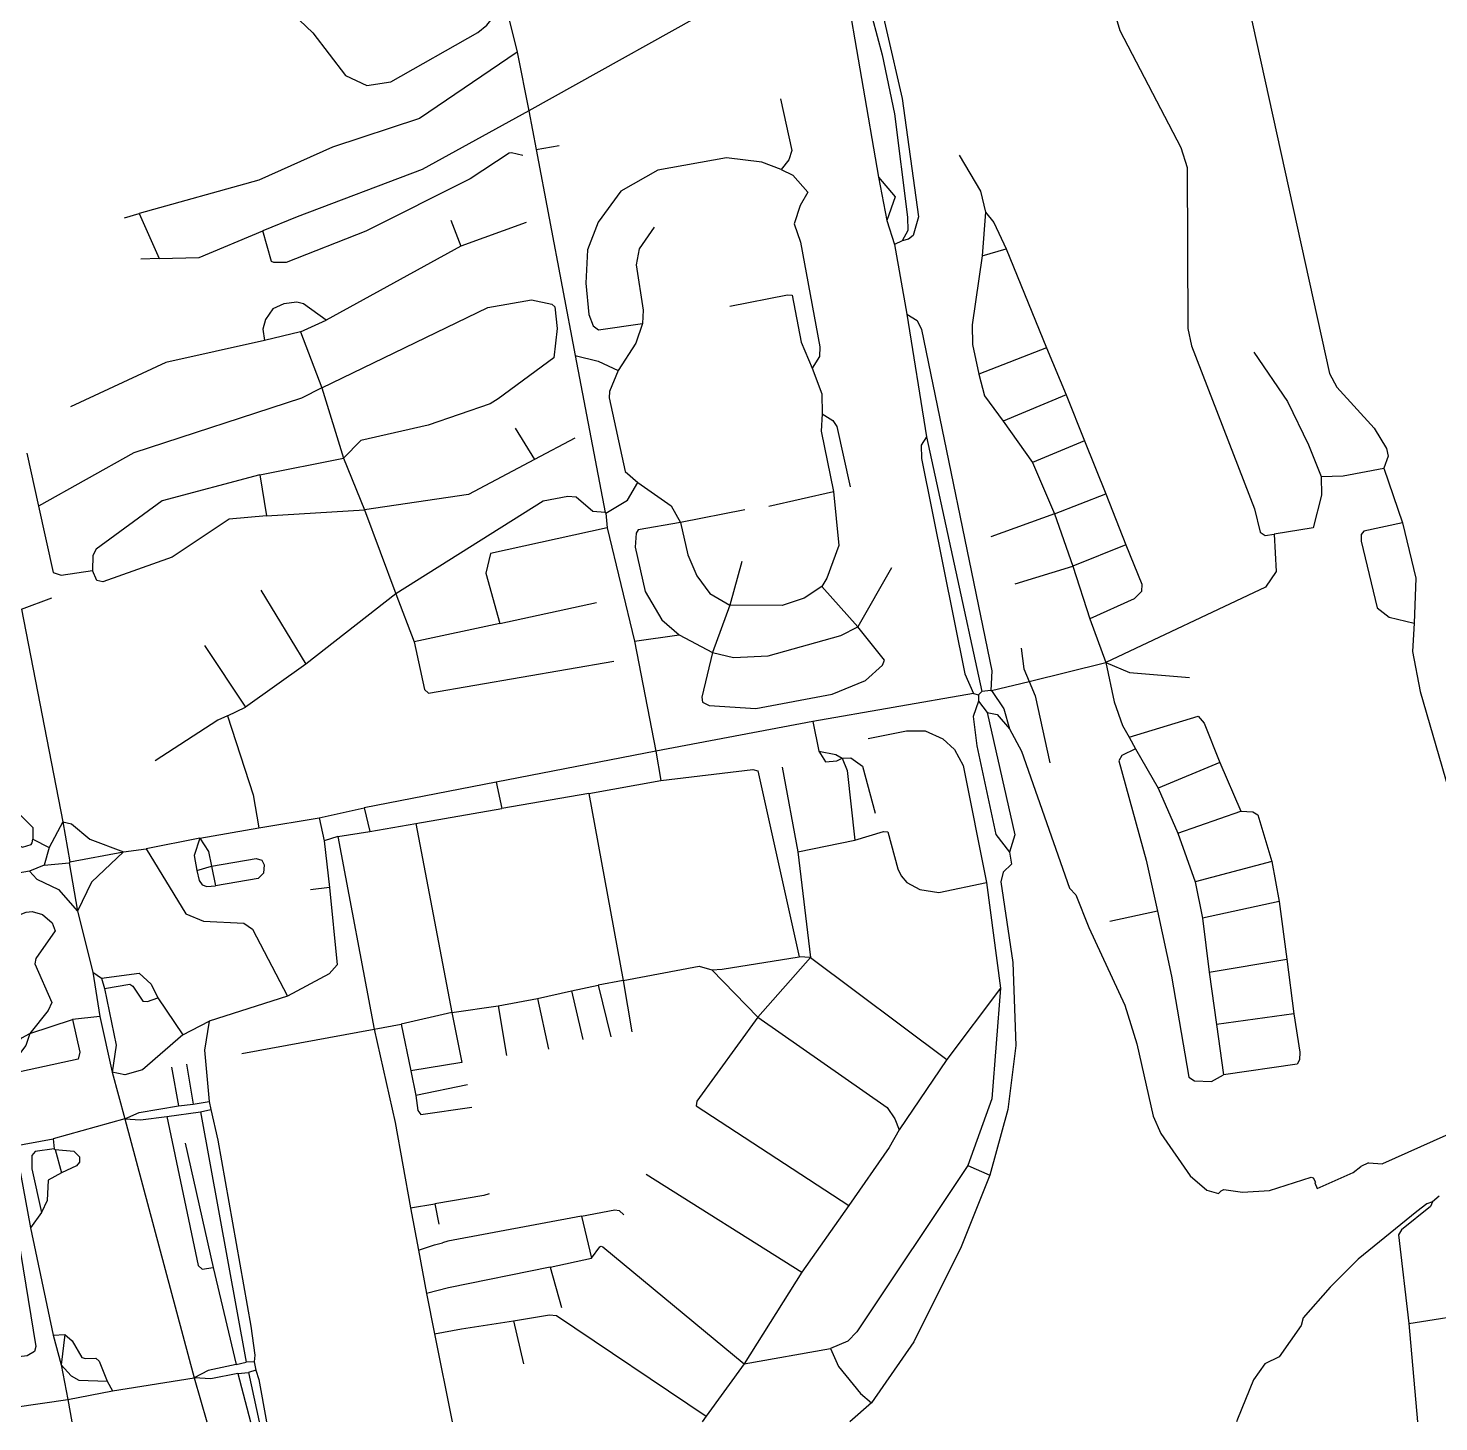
# Model space of a CAD drawing. Header units: inches. Extents: x 13529031 to 13536511, y 3660018 to 3664518.
# Drawn here: x 13531645 to 13533613, y 3660018 to 3661961 of the extents above; entities that cross this region are included whole.
import ezdxf

# ---------------------------------------------------------------- set-up
doc = ezdxf.new("R2010")
doc.units = ezdxf.units.IN
doc.header["$MEASUREMENT"] = 0

msp = doc.modelspace()

# ---------------------------------------------------------------- linework, layer by layer
for points in [[(13533725.7, 3662285.1), (13533710.9, 3662306.6), (13533692, 3662314.2), (13533585.3, 3662313.5), (13533307.3, 3662288.3), (13533291.7, 3662281.7), (13533284.5, 3662268.9), (13533284.3, 3662252.2), (13533313.4, 3662147), (13533460.1, 3661479.6), (13533470.4, 3661460.7), (13533522.3, 3661403.7), (13533539.7, 3661375.2), (13533542.1, 3661364.4), (13533535.8, 3661347.6)], [(13533164.2, 3662275.6), (13533117.7, 3662261.1), (13533101.3, 3662244.6), (13533095.7, 3662234.4), (13533094.2, 3662208.8), (13533096.2, 3662197.3), (13533167.6, 3661957.8), (13533252.9, 3661795), (13533261.8, 3661767.1), (13533262.7, 3661542.7), (13533267.9, 3661518.2), (13533355.6, 3661291.1), (13533363.4, 3661258.6), (13533370.4, 3661253.7), (13533383.2, 3661255.6)], [(13532769.7, 3662112.3), (13532807.5, 3662073.6), (13532820.1, 3662053.1), (13532863.9, 3661863), (13532886.9, 3661698.1), (13532879.5, 3661672.2), (13532873.1, 3661667.2), (13532864.2, 3661664.6)], [(13532739.7, 3662079.6), (13532640.4, 3662012.1), (13532343.2, 3661846)], [(13531966.7, 3662026.8), (13532041.8, 3661954.9), (13532087.6, 3661895.5), (13532117.3, 3661881.4), (13532150.6, 3661886.4), (13532272.2, 3661955.3), (13532284.8, 3661965.4), (13532309.8, 3661997.1)], [(13532783.8, 3662029.2), (13532822.1, 3661976), (13532836.3, 3661924), (13532853.3, 3661842), (13532871.5, 3661697.9), (13532871.9, 3661678.9), (13532864.2, 3661664.6)], [(13532783.8, 3662029.2), (13532831.2, 3661753.6)], [(13532309.8, 3661997.1), (13532326.9, 3661927.8)], [(13532326.9, 3661927.8), (13532190.5, 3661835.4), (13532069.2, 3661795.5), (13531966.6, 3661749.3), (13531799.4, 3661702.8)], [(13532326.9, 3661927.8), (13532343.2, 3661846)], [(13532343.2, 3661846), (13532194.6, 3661764.4), (13532019.8, 3661698.4), (13531972.1, 3661678.6)], [(13532343.2, 3661846), (13532353.3, 3661792.2)], [(13532694.2, 3661862.6), (13532709.9, 3661790.6), (13532706.1, 3661777.7), (13532695.2, 3661764.2)], [(13532334.7, 3661783.6), (13532319.1, 3661787.4), (13532315.9, 3661787.1), (13532261.5, 3661751.3), (13532115.6, 3661678.3), (13532004.5, 3661634.4), (13531987.3, 3661634.6), (13531984.1, 3661636.1), (13531972.1, 3661678.6)], [(13532353.3, 3661792.2), (13532385.7, 3661797.6)], [(13532353.3, 3661792.2), (13532407.8, 3661504.7)], [(13532695.2, 3661764.2), (13532668.1, 3661774.5), (13532618.8, 3661780.6), (13532523.3, 3661763.3), (13532471.5, 3661733.9), (13532439.7, 3661690.6), (13532425, 3661652), (13532422.7, 3661605.9), (13532426.9, 3661562.1), (13532432.8, 3661546.2), (13532440.6, 3661540.4), (13532501.6, 3661549.4)], [(13532943.7, 3661784.1), (13532973.5, 3661734.1), (13532980.5, 3661704.9)], [(13532695.2, 3661764.2), (13532711.5, 3661756.2), (13532732.6, 3661732.8), (13532721.9, 3661714), (13532713.2, 3661688.6), (13532722.3, 3661662.7), (13532749.4, 3661517), (13532748.9, 3661503.2), (13532738.7, 3661487.1)], [(13532831.2, 3661753.6), (13532842.7, 3661693.1)], [(13532831.2, 3661753.6), (13532854.2, 3661726.2), (13532842.7, 3661693.1)], [(13531779.2, 3661696.6), (13531799.4, 3661702.8)], [(13531799.4, 3661702.8), (13531827.4, 3661639.9)], [(13532234.2, 3661693.6), (13532248.2, 3661657.3)], [(13532339.7, 3661690.1), (13532248.2, 3661657.3)], [(13532842.7, 3661693.1), (13532853.2, 3661659.6)], [(13532980.5, 3661704.9), (13532975.7, 3661643.8)], [(13532980.5, 3661704.9), (13532991.9, 3661690.5), (13533009.2, 3661653.4)], [(13531827.4, 3661639.9), (13531883.5, 3661641.5), (13531972.1, 3661678.6)], [(13532518.2, 3661683.6), (13532496.9, 3661653.6), (13532492.8, 3661631.3), (13532502.5, 3661568.1), (13532501.6, 3661549.4)], [(13532248.2, 3661657.3), (13532060.5, 3661554)], [(13532864.2, 3661664.6), (13532853.2, 3661659.6)], [(13532853.2, 3661659.6), (13532870.7, 3661562.6)], [(13532975.7, 3661643.8), (13533009.2, 3661653.4)], [(13533009.2, 3661653.4), (13533065.3, 3661515.5)], [(13531827.4, 3661639.9), (13531801.7, 3661639.1)], [(13532975.7, 3661643.8), (13532961.7, 3661547.7), (13532962, 3661520.3), (13532971, 3661478.7)], [(13532623.7, 3661573.6), (13532704.2, 3661589.6), (13532710.6, 3661588.9), (13532723, 3661523.3), (13532738.7, 3661487.1)], [(13532060.5, 3661554), (13532028.9, 3661577), (13532019.3, 3661579), (13532001.2, 3661577), (13531986, 3661569.7), (13531975.8, 3661555), (13531972.3, 3661541.7), (13531974.3, 3661525.6)], [(13532054.6, 3661459.7), (13532286.2, 3661571.9), (13532346.8, 3661582.6), (13532375.1, 3661576.5), (13532379.3, 3661572.8), (13532382.7, 3661542.7), (13532378.2, 3661501.4), (13532300.6, 3661444.4), (13532289.2, 3661437.6), (13532202.6, 3661407.7), (13532109, 3661386.3), (13532084.6, 3661361.7)], [(13532024.5, 3661537.7), (13532060.5, 3661554)], [(13532501.6, 3661549.4), (13532492.5, 3661522.2), (13532467.6, 3661484)], [(13532870.7, 3661562.6), (13532898.2, 3661391.6)], [(13532870.7, 3661562.6), (13532884.9, 3661553.5), (13532890.9, 3661541.3), (13532989, 3661065.2), (13532987.7, 3661037.6)], [(13532024.5, 3661537.7), (13531974.3, 3661525.6)], [(13532024.5, 3661537.7), (13532054.6, 3661459.7)], [(13531974.3, 3661525.6), (13531836.8, 3661494.9), (13531703.7, 3661433.1)], [(13533065.3, 3661515.5), (13532971, 3661478.7)], [(13533065.3, 3661515.5), (13533092.6, 3661450.2)], [(13532407.8, 3661504.7), (13532449.7, 3661286.1)], [(13532407.8, 3661504.7), (13532440.1, 3661496.9), (13532467.6, 3661484)], [(13533354.7, 3661509.6), (13533401.7, 3661440.6), (13533431.1, 3661380.1), (13533448.5, 3661336)], [(13532467.6, 3661484), (13532455.6, 3661454.5), (13532455.1, 3661445.6), (13532477.8, 3661342.9), (13532495.1, 3661327.9)], [(13532738.7, 3661487.1), (13532752.1, 3661451.6), (13532752.5, 3661423.3)], [(13532971, 3661478.7), (13532978.8, 3661448.7), (13533004.8, 3661413.2)], [(13532054.6, 3661459.7), (13532025.9, 3661445.3), (13531792.2, 3661369), (13531659.1, 3661294.6)], [(13532054.6, 3661459.7), (13532084.6, 3661361.7)], [(13533092.6, 3661450.2), (13533004.8, 3661413.2)], [(13533092.6, 3661450.2), (13533118.2, 3661385.7)], [(13532752.5, 3661423.3), (13532751, 3661399.3), (13532768.2, 3661315.4)], [(13532752.5, 3661423.3), (13532767.4, 3661414.3), (13532773.1, 3661405.6), (13532791.7, 3661321.6)], [(13533004.8, 3661413.2), (13533046, 3661355.7)], [(13532324.2, 3661403.6), (13532351.3, 3661359.6)], [(13532407.2, 3661389.6), (13532351.3, 3661359.6)], [(13532898.2, 3661391.6), (13532890.4, 3661379.6), (13532891.2, 3661361.4), (13532951.3, 3661060.7), (13532963.7, 3661033.6)], [(13532898.2, 3661391.6), (13532975.2, 3661036.1)], [(13533118.2, 3661385.7), (13533046, 3661355.7)], [(13533118.2, 3661385.7), (13533148.2, 3661311.7)], [(13531642.9, 3661368.8), (13531659.1, 3661294.6)], [(13531968.1, 3661338.5), (13532084.6, 3661361.7)], [(13532084.6, 3661361.7), (13532114, 3661289.5)], [(13532351.3, 3661359.6), (13532259.1, 3661310.9), (13532114, 3661289.5)], [(13533046, 3661355.7), (13533076.6, 3661283.9)], [(13531968.1, 3661338.5), (13531831.7, 3661302.1), (13531739.6, 3661234.8), (13531734.9, 3661226), (13531734.5, 3661204.8)], [(13531968.1, 3661338.5), (13531977, 3661281.4)], [(13533448.5, 3661336), (13533448.9, 3661310.2), (13533437.2, 3661264.5), (13533383.2, 3661255.6)], [(13533448.5, 3661336), (13533479.1, 3661336.9), (13533535.8, 3661347.6)], [(13533535.8, 3661347.6), (13533562.1, 3661271.5)], [(13532450.7, 3661285.1), (13532480.9, 3661302.9), (13532495.1, 3661327.9)], [(13532495.1, 3661327.9), (13532541.9, 3661295.3), (13532555, 3661271.8)], [(13532678.2, 3661294.6), (13532768.2, 3661315.4)], [(13532768.2, 3661315.4), (13532775.8, 3661239.7), (13532759, 3661194.2), (13532751.9, 3661182.5)], [(13531659.1, 3661294.6), (13531679.7, 3661202.3), (13531690.8, 3661198.7), (13531734.5, 3661204.8)], [(13532449.7, 3661286.1), (13532432.6, 3661287.5), (13532409, 3661307.5), (13532397.7, 3661308), (13532363.3, 3661301.5), (13532157.7, 3661172.3)], [(13533076.6, 3661283.9), (13533148.2, 3661311.7)], [(13533148.2, 3661311.7), (13533176.1, 3661240.7)], [(13531977, 3661281.4), (13531924.9, 3661276.6), (13531845.5, 3661223.5), (13531748.7, 3661189.3), (13531740.4, 3661190.9), (13531734.5, 3661204.8)], [(13531977, 3661281.4), (13532114, 3661289.5)], [(13532114, 3661289.5), (13532157.7, 3661172.3)], [(13532449.7, 3661286.1), (13532450.7, 3661285.1)], [(13532450.7, 3661285.1), (13532452.7, 3661264.6)], [(13532644.7, 3661289.6), (13532555, 3661271.8)], [(13533076.6, 3661283.9), (13532987.7, 3661252.1)], [(13533076.6, 3661283.9), (13533101.9, 3661211.2)], [(13532452.7, 3661264.6), (13532289.6, 3661228.6), (13532283.3, 3661201.5), (13532302.6, 3661131.3)], [(13532452.7, 3661264.6), (13532490.5, 3661106.7)], [(13532555, 3661271.8), (13532495.9, 3661261.6), (13532492.8, 3661257.1), (13532491.6, 3661237.5), (13532505.4, 3661175.7), (13532528.8, 3661136.3), (13532552.7, 3661115.5)], [(13532555, 3661271.8), (13532564.9, 3661226.7), (13532577.4, 3661197.7), (13532595.9, 3661172.9), (13532623.8, 3661156.5)], [(13533383.2, 3661255.6), (13533385.7, 3661203.6), (13533371.1, 3661181.8), (13533148.4, 3661076.7)], [(13533562.1, 3661271.5), (13533508.2, 3661259.8), (13533504.3, 3661255.4), (13533504.3, 3661245.7), (13533526.6, 3661152.8), (13533543.3, 3661140), (13533578.2, 3661131.5)], [(13533562.1, 3661271.5), (13533580.8, 3661194.5), (13533578.2, 3661131.5)], [(13533176.1, 3661240.7), (13533101.9, 3661211.2)], [(13533176.1, 3661240.7), (13533198.6, 3661186.1), (13533198.1, 3661175.6), (13533187.6, 3661165.4), (13533125.8, 3661137.5)], [(13532640.2, 3661217.6), (13532623.8, 3661156.5)], [(13532849.2, 3661208.6), (13532802.3, 3661126.6)], [(13533021.7, 3661186.6), (13533101.9, 3661211.2)], [(13533101.9, 3661211.2), (13533125.8, 3661137.5)], [(13531969.2, 3661177.6), (13532032.1, 3661074.4)], [(13532751.9, 3661182.5), (13532727.5, 3661166.5), (13532696.6, 3661156.2), (13532623.8, 3661156.5)], [(13532751.9, 3661182.5), (13532802.3, 3661126.6)], [(13531635.5, 3661151.1), (13531677.7, 3661167.1)], [(13532157.7, 3661172.3), (13532032.1, 3661074.4)], [(13532157.7, 3661172.3), (13532183.3, 3661105.5)], [(13532302.6, 3661131.3), (13532437.7, 3661160.6)], [(13532623.8, 3661156.5), (13532599.2, 3661090.6)], [(13531635.5, 3661151.1), (13531693.2, 3660854.4)], [(13533125.8, 3661137.5), (13533148.4, 3661076.7)], [(13532302.6, 3661131.3), (13532183.3, 3661105.5)], [(13532599.2, 3661090.6), (13532584.4, 3661028.3), (13532585.5, 3661021.3), (13532594.9, 3661016.6), (13532660.1, 3661012.8), (13532766.6, 3661032.4), (13532812.8, 3661051.4), (13532836.8, 3661073.2), (13532839.3, 3661080.2), (13532802.3, 3661126.6)], [(13532599.2, 3661090.6), (13532628.9, 3661083.7), (13532677.1, 3661086.2), (13532778.6, 3661114.2), (13532802.3, 3661126.6)], [(13533578.2, 3661131.5), (13533575.9, 3661092.2), (13533586.9, 3661036.2), (13533626.2, 3660900.1), (13533642.3, 3660880.8), (13533659.5, 3660867.7), (13533683.4, 3660861.8), (13533717.8, 3660867.6)], [(13531890.7, 3661100.4), (13531947.9, 3661014.3)], [(13532183.3, 3661105.5), (13532197.6, 3661039.2), (13532203.1, 3661033.8), (13532461.7, 3661078.6)], [(13532490.5, 3661106.7), (13532552.7, 3661115.5)], [(13532490.5, 3661106.7), (13532520.6, 3660953.1)], [(13532552.7, 3661115.5), (13532599.2, 3661090.6)], [(13533030.2, 3661096.6), (13533034, 3661067.8), (13533041.1, 3661050.4)], [(13532032.1, 3661074.4), (13531947.9, 3661014.3)], [(13533041.1, 3661050.4), (13533148.4, 3661076.7)], [(13533148.4, 3661076.7), (13533159.9, 3661021.7), (13533171.5, 3660988.8), (13533180.8, 3660972.5)], [(13533148.4, 3661076.7), (13533181.1, 3661062.9), (13533264.7, 3661055.6)], [(13532987.7, 3661037.6), (13532975.2, 3661036.1)], [(13532987.7, 3661037.6), (13532988.7, 3661037.6)], [(13532988.7, 3661037.6), (13533041.1, 3661050.4)], [(13532988.7, 3661037.6), (13533006, 3661012.3), (13533013.9, 3660984.3)], [(13533041.1, 3661050.4), (13533049.5, 3661030.2), (13533070.2, 3660936.6)], [(13532963.7, 3661033.6), (13532739.5, 3660994.5)], [(13532970.7, 3661022.6), (13532963.2, 3661001.3), (13532968.1, 3660960.7), (13532994.9, 3660837), (13533013.7, 3660812.1)], [(13532963.7, 3661033.6), (13532970.7, 3661031.6)], [(13532975.2, 3661036.1), (13532970.7, 3661031.6)], [(13532970.7, 3661031.6), (13532970.7, 3661022.6)], [(13532970.7, 3661022.6), (13532982.7, 3661007.1)], [(13531922.6, 3661002.2), (13531909.3, 3660996.3), (13531821.7, 3660939.6)], [(13531922.6, 3661002.2), (13531947.9, 3661014.3)], [(13531922.6, 3661002.2), (13531958.4, 3660892), (13531966.5, 3660846.2)], [(13532982.7, 3661007.1), (13533021.2, 3660836.6)], [(13532982.7, 3661007.1), (13532996.6, 3661004.4), (13533013.9, 3660984.3)], [(13533180.8, 3660972.5), (13533276.9, 3661001.8), (13533285.4, 3660992.2), (13533307.2, 3660937.2)], [(13532739.5, 3660994.5), (13532520.6, 3660953.1)], [(13532739.5, 3660994.5), (13532747.6, 3660953.3)], [(13532816.7, 3660970.6), (13532870.3, 3660981.3), (13532896.1, 3660981.4), (13532920.7, 3660970.2), (13532937, 3660955.6), (13532949.2, 3660933.3), (13532981.6, 3660769.9)], [(13533013.9, 3660984.3), (13533030.7, 3660953.3), (13533097.7, 3660762.1)], [(13533180.8, 3660972.5), (13533189.6, 3660956.2)], [(13532520.6, 3660953.1), (13532297.4, 3660909.9)], [(13532520.6, 3660953.1), (13532527.5, 3660912.1)], [(13532747.6, 3660953.3), (13532771.6, 3660948.6), (13532780.1, 3660943.1)], [(13532747.6, 3660953.3), (13532757.1, 3660938.3), (13532772.7, 3660939.4), (13532780.1, 3660943.1)], [(13532780.1, 3660943.1), (13532792.6, 3660943.8), (13532808.6, 3660932), (13532826.2, 3660866.6)], [(13532780.1, 3660943.1), (13532787.3, 3660926.3), (13532797.8, 3660828.9)], [(13533189.6, 3660956.2), (13533170.6, 3660947.2), (13533166.4, 3660939.6), (13533204.4, 3660801), (13533220.2, 3660729.9)], [(13533189.6, 3660956.2), (13533221, 3660901.7)], [(13532527.5, 3660912.1), (13532655.7, 3660927.7), (13532662.9, 3660925.7), (13532720.4, 3660666.2)], [(13532696.7, 3660930.6), (13532718.7, 3660812.5)], [(13533307.2, 3660937.2), (13533221, 3660901.7)], [(13533307.2, 3660937.2), (13533336.5, 3660869.3)], [(13532297.4, 3660909.9), (13532113.6, 3660874.1)], [(13532297.4, 3660909.9), (13532305.4, 3660873.1)], [(13532426.7, 3660894.1), (13532527.5, 3660912.1)], [(13533221, 3660901.7), (13533248.5, 3660838.9)], [(13532426.7, 3660894.1), (13532305.4, 3660873.1)], [(13532426.7, 3660894.1), (13532474.9, 3660633.1)], [(13531609.5, 3660832.3), (13531625.2, 3660866.5), (13531627.5, 3660868.3), (13531632.3, 3660865.6), (13531651.1, 3660846.5), (13531651.2, 3660830.6)], [(13532050.7, 3660860.1), (13532113.6, 3660874.1)], [(13532113.6, 3660874.1), (13532121.2, 3660840.9)], [(13532185.6, 3660852), (13532305.4, 3660873.1)], [(13533248.5, 3660838.9), (13533336.5, 3660869.3)], [(13533336.5, 3660869.3), (13533353.1, 3660868.6), (13533360.1, 3660864.4), (13533379.9, 3660799.2)], [(13531693.2, 3660854.4), (13531674.2, 3660818.6)], [(13531693.2, 3660854.4), (13531702.7, 3660798.6)], [(13531693.2, 3660854.4), (13531705.2, 3660851.7), (13531730.6, 3660830.6), (13531777.6, 3660812.6)], [(13531884.4, 3660831.7), (13531966.5, 3660846.2)], [(13531966.5, 3660846.2), (13532050.7, 3660860.1)], [(13532050.7, 3660860.1), (13532057.7, 3660828.1)], [(13532076.7, 3660833.9), (13532121.2, 3660840.9)], [(13532121.2, 3660840.9), (13532185.6, 3660852)], [(13532185.6, 3660852), (13532236, 3660588.8)], [(13532797.8, 3660828.9), (13532837.8, 3660840.9), (13532844.2, 3660840.5), (13532857.8, 3660788.9), (13532862.6, 3660779.1), (13532870.6, 3660770.1), (13532888.5, 3660760.2), (13532915, 3660755.9), (13532981.6, 3660769.9)], [(13531609.5, 3660832.3), (13531636.7, 3660819.1), (13531648.9, 3660822.8), (13531650.5, 3660825.2), (13531651.2, 3660830.6)], [(13531651.2, 3660830.6), (13531674.2, 3660818.6)], [(13531884.4, 3660831.7), (13531809.3, 3660817)], [(13531884.4, 3660831.7), (13531876.5, 3660807.6), (13531880.2, 3660786.7)], [(13531884.4, 3660831.7), (13531896.1, 3660813.3), (13531900.3, 3660792.6)], [(13532076.7, 3660833.9), (13532057.7, 3660828.1)], [(13532057.7, 3660828.1), (13532065.3, 3660762.9)], [(13532076.7, 3660833.9), (13532127.5, 3660565.4)], [(13532718.7, 3660812.5), (13532797.8, 3660828.9)], [(13533021.2, 3660836.6), (13533013.7, 3660812.1)], [(13533248.5, 3660838.9), (13533272.7, 3660770.8)], [(13531674.2, 3660818.6), (13531667.2, 3660794.1)], [(13531702.7, 3660798.6), (13531777.6, 3660812.6)], [(13531777.6, 3660812.6), (13531733.2, 3660770.6), (13531713.6, 3660730.1)], [(13531777.6, 3660812.6), (13531809.3, 3660817)], [(13531809.3, 3660817), (13531864.8, 3660726.2), (13531889.5, 3660716.2), (13531945.6, 3660713.3), (13531957.9, 3660704.9), (13532006.3, 3660611.3)], [(13531900.3, 3660792.6), (13531962.7, 3660803.2), (13531970.6, 3660801.1), (13531973.9, 3660794.6), (13531973.1, 3660783.1), (13531965.5, 3660775.4), (13531906, 3660765.1)], [(13532718.7, 3660812.5), (13532736.3, 3660665.2)], [(13533013.7, 3660812.1), (13533016.7, 3660795.6)], [(13531646.7, 3660785.6), (13531399.1, 3660742.3)], [(13531667.2, 3660794.1), (13531646.7, 3660785.6)], [(13531646.7, 3660785.6), (13531656.9, 3660774.4), (13531686.9, 3660760.4), (13531713.6, 3660730.1)], [(13531667.2, 3660794.1), (13531701.7, 3660797.6)], [(13531702.7, 3660798.6), (13531701.7, 3660797.6)], [(13531701.7, 3660797.6), (13531713.6, 3660730.1)], [(13531880.2, 3660786.7), (13531900.3, 3660792.6)], [(13531880.2, 3660786.7), (13531883.2, 3660772.7), (13531887.5, 3660766.9), (13531893.8, 3660764.2), (13531906, 3660765.1)], [(13531900.3, 3660792.6), (13531906, 3660765.1)], [(13533016.7, 3660795.6), (13533005.1, 3660784.2), (13533001.8, 3660770.7), (13533018.4, 3660658.2), (13533022.6, 3660542.5), (13533011.6, 3660453.4), (13532986.5, 3660361.9)], [(13533379.9, 3660799.2), (13533272.7, 3660770.8)], [(13533379.9, 3660799.2), (13533390, 3660743.5)], [(13532065.3, 3660762.9), (13532075.7, 3660655.2), (13532064.7, 3660642.4), (13532006.3, 3660611.3)], [(13532065.3, 3660762.9), (13532038.7, 3660759.6)], [(13532981.6, 3660769.9), (13533001.4, 3660622.6)], [(13533097.7, 3660762.1), (13533106.5, 3660752.6), (13533124.4, 3660707.2), (13533174.5, 3660599), (13533191.4, 3660545), (13533214.2, 3660444), (13533224.7, 3660420.1), (13533265.6, 3660360.9), (13533289.2, 3660340.8), (13533305.2, 3660336.1)], [(13533272.7, 3660770.8), (13533283, 3660720.2)], [(13533390, 3660743.5), (13533283, 3660720.2)], [(13533390, 3660743.5), (13533400.8, 3660663)], [(13531420.1, 3660656), (13531489.1, 3660667.9), (13531641.8, 3660728.4), (13531650.4, 3660729.6), (13531664.7, 3660725.1), (13531678, 3660713.7), (13531682.2, 3660702.5), (13531655.6, 3660664.2), (13531653.8, 3660656.6), (13531677.8, 3660602.5), (13531672.7, 3660591.6), (13531646.9, 3660559.5)], [(13531713.6, 3660730.1), (13531734.7, 3660645.1)], [(13533220.2, 3660729.9), (13533153.7, 3660715.6)], [(13533220.2, 3660729.9), (13533240, 3660639.5), (13533264, 3660498.5), (13533271.8, 3660493.3), (13533295.6, 3660492.6), (13533312.5, 3660501.9)], [(13533283, 3660720.2), (13533292.3, 3660644.7)], [(13532598.5, 3660648.3), (13532613, 3660649.3), (13532720.4, 3660666.2)], [(13532736.3, 3660665.2), (13532662.8, 3660582.3)], [(13532736.3, 3660665.2), (13532720.4, 3660666.2)], [(13532736.3, 3660665.2), (13532926.5, 3660522.9)], [(13531734.7, 3660645.1), (13531747.2, 3660636.6)], [(13531734.7, 3660645.1), (13531744.6, 3660583.1)], [(13532474.9, 3660633.1), (13532580.7, 3660653.2), (13532598.5, 3660648.3)], [(13532598.5, 3660648.3), (13532662.8, 3660582.3)], [(13533292.3, 3660644.7), (13533400.8, 3660663)], [(13533292.3, 3660644.7), (13533302.5, 3660572.1)], [(13533400.8, 3660663), (13533410.4, 3660587)], [(13531747.2, 3660636.6), (13531799.7, 3660643.5), (13531816.4, 3660628.3), (13531825.4, 3660609.1)], [(13531747.2, 3660636.6), (13531751.2, 3660622.1)], [(13531751.2, 3660622.1), (13531786.5, 3660628.2), (13531790.7, 3660625.5), (13531804.9, 3660604.5), (13531811.1, 3660603.8), (13531825.4, 3660609.1)], [(13532402.7, 3660618.7), (13532439.9, 3660626.6)], [(13532474.9, 3660633.1), (13532439.9, 3660626.6)], [(13532439.9, 3660626.6), (13532457.7, 3660554.6)], [(13532474.9, 3660633.1), (13532486.7, 3660561.6)], [(13531751.2, 3660622.1), (13531767.5, 3660542.9), (13531761.9, 3660505.4)], [(13531825.4, 3660609.1), (13531860.5, 3660557.7)], [(13532006.3, 3660611.3), (13531897.4, 3660576.5)], [(13532300.5, 3660598), (13532355.5, 3660608.4)], [(13532355.5, 3660608.4), (13532402.7, 3660618.7)], [(13532355.5, 3660608.4), (13532370.7, 3660537.6)], [(13532402.7, 3660618.7), (13532418.7, 3660551.1)], [(13533001.4, 3660622.6), (13532926.5, 3660522.9)], [(13533001.4, 3660622.6), (13532989.3, 3660468.3), (13532955.8, 3660375.1)], [(13532236, 3660588.8), (13532165.1, 3660572.5)], [(13532236, 3660588.8), (13532249.8, 3660518.9), (13532178.6, 3660507.1)], [(13532236, 3660588.8), (13532300.5, 3660598)], [(13532300.5, 3660598), (13532312.2, 3660528.6)], [(13533410.4, 3660587), (13533302.5, 3660572.1)], [(13533410.4, 3660587), (13533418.7, 3660533.2), (13533418.5, 3660522.7), (13533415.3, 3660516.6), (13533312.5, 3660501.9)], [(13531706.6, 3660579.1), (13531717, 3660533.2), (13531714.3, 3660523.5), (13531609.9, 3660500.7)], [(13531646.9, 3660559.5), (13531706.6, 3660579.1)], [(13531744.6, 3660583.1), (13531706.6, 3660579.1)], [(13531744.6, 3660583.1), (13531761.9, 3660505.4)], [(13531860.5, 3660557.7), (13531897.4, 3660576.5)], [(13531897.4, 3660576.5), (13531890.6, 3660536.1), (13531897.2, 3660464.6)], [(13531942.7, 3660531.6), (13532127.5, 3660565.4)], [(13532127.5, 3660565.4), (13532165.1, 3660572.5)], [(13532127.5, 3660565.4), (13532156.9, 3660435.5), (13532178.2, 3660316.1)], [(13532165.1, 3660572.5), (13532178.6, 3660507.1)], [(13532662.8, 3660582.3), (13532577.8, 3660464.8), (13532576.5, 3660458.6), (13532789.6, 3660319.6)], [(13532662.8, 3660582.3), (13532843.1, 3660456.1), (13532853.8, 3660440.2), (13532860, 3660425)], [(13533302.5, 3660572.1), (13533312.5, 3660501.9)], [(13531646.9, 3660559.5), (13531641.3, 3660542.7), (13531609.9, 3660500.7)], [(13531627.6, 3660543.4), (13531636, 3660553.2), (13531646.9, 3660559.5)], [(13531860.5, 3660557.7), (13531804.1, 3660508.9), (13531779.5, 3660501.8), (13531761.9, 3660505.4)], [(13531844.7, 3660512.6), (13531854.4, 3660458.5)], [(13531865.7, 3660516.6), (13531874.9, 3660460.8)], [(13532178.6, 3660507.1), (13532185.7, 3660472.9)], [(13532926.5, 3660522.9), (13532860, 3660425)], [(13531761.9, 3660505.4), (13531779.4, 3660440.2)], [(13532257.7, 3660487.6), (13532185.7, 3660472.9)], [(13532185.7, 3660472.9), (13532188.2, 3660451.8), (13532192.5, 3660446.5), (13532263.7, 3660456.6)], [(13531779.4, 3660440.2), (13531799.7, 3660449.1), (13531854.4, 3660458.5)], [(13531838.2, 3660443.8), (13531885.2, 3660450.2)], [(13531854.4, 3660458.5), (13531874.9, 3660460.8)], [(13531874.9, 3660460.8), (13531897.2, 3660464.6)], [(13531885.2, 3660450.2), (13531899.7, 3660453.6)], [(13531885.2, 3660450.2), (13531948.7, 3660101.1)], [(13531897.2, 3660464.6), (13531899.7, 3660453.6)], [(13531899.7, 3660453.6), (13531909.4, 3660410.5), (13531955.4, 3660151.1), (13531960.9, 3660111), (13531960.2, 3660101.6)], [(13531779.4, 3660440.2), (13531679.7, 3660412.6)], [(13531779.4, 3660440.2), (13531801.2, 3660439), (13531838.2, 3660443.8)], [(13531779.4, 3660440.2), (13531876.2, 3660079.3)], [(13531838.2, 3660443.8), (13531881.8, 3660235.8), (13531887.4, 3660230.7), (13531902.7, 3660233)], [(13531621.4, 3660401.6), (13531679.7, 3660412.6)], [(13531679.7, 3660412.6), (13531681.2, 3660398.6)], [(13532860, 3660425), (13532846, 3660400.2), (13532789.6, 3660319.6)], [(13533622.6, 3660417), (13533534.2, 3660377.6)], [(13531621.4, 3660401.6), (13531630.7, 3660381.6), (13531648, 3660288.2)], [(13531681.2, 3660398.6), (13531654.6, 3660394.7), (13531650, 3660389.3), (13531649.8, 3660370.8), (13531663.4, 3660309.8)], [(13531681.2, 3660398.6), (13531682.2, 3660397.6)], [(13531682.2, 3660397.6), (13531708.6, 3660395.4), (13531716.4, 3660387.6), (13531716.2, 3660379.9), (13531712.2, 3660374.7), (13531691.4, 3660365.3)], [(13531682.2, 3660397.6), (13531691.4, 3660365.3)], [(13531863.7, 3660406.6), (13531902.7, 3660233)], [(13532955.8, 3660375.1), (13532801, 3660143.2), (13532788.3, 3660130.5), (13532763.9, 3660120)], [(13532955.8, 3660375.1), (13532986.5, 3660361.9)], [(13533443.2, 3660343.1), (13533493.2, 3660365.4), (13533503.7, 3660374.1)], [(13533514.7, 3660379.1), (13533503.7, 3660374.1)], [(13533514.7, 3660379.1), (13533534.2, 3660377.6)], [(13531517.5, 3660347.1), (13531582.7, 3660364.7), (13531604.6, 3660362.6), (13531614.7, 3660357.1), (13531620, 3660339.3), (13531655.5, 3660123.1), (13531653.5, 3660115.8), (13531643.5, 3660109.9), (13531600.4, 3660105), (13531546.9, 3660092)], [(13531691.4, 3660365.3), (13531672.6, 3660354.8), (13531671.2, 3660326.3), (13531663.4, 3660309.8)], [(13532506.7, 3660363.1), (13532724.2, 3660226.5)], [(13532986.5, 3660361.9), (13532946.2, 3660262.1)], [(13533305.2, 3660336.1), (13533309, 3660340.1), (13533312.7, 3660341.7), (13533338.8, 3660338.1), (13533376.6, 3660340.4), (13533434.7, 3660358.9), (13533437.4, 3660357.9), (13533440.7, 3660352.1)], [(13533440.7, 3660352.1), (13533439.7, 3660351.1)], [(13533439.7, 3660351.1), (13533443.2, 3660343.1)], [(13532287.7, 3660335.6), (13532280.6, 3660333.4), (13532211.9, 3660321.7)], [(13533613.2, 3660332.6), (13533603.7, 3660324.6)], [(13531663.4, 3660309.8), (13531648, 3660288.2)], [(13532178.2, 3660316.1), (13532211.9, 3660321.7)], [(13532178.2, 3660316.1), (13532189.2, 3660257.2)], [(13532211.9, 3660321.7), (13532217.7, 3660293.6)], [(13532416.7, 3660304.6), (13532463.3, 3660313.6), (13532469.1, 3660312.5), (13532475.7, 3660306.6)], [(13532789.6, 3660319.6), (13532724.2, 3660226.5)], [(13533603.7, 3660324.6), (13533595.8, 3660321.7), (13533582.2, 3660311.4), (13533500.4, 3660244.7), (13533461.1, 3660205.5), (13533423.7, 3660163.1)], [(13533603.7, 3660324.6), (13533601, 3660318.3), (13533560.5, 3660285.5), (13533556.5, 3660278.6), (13533571.1, 3660154.8)], [(13532416.7, 3660304.6), (13532230.3, 3660269.9), (13532222.7, 3660267.6)], [(13532416.7, 3660304.6), (13532430.5, 3660246)], [(13531648, 3660288.2), (13531679.5, 3660138.9)], [(13532189.2, 3660257.2), (13532211.8, 3660264.9), (13532222.7, 3660267.6)], [(13532189.2, 3660257.2), (13532200.6, 3660197)], [(13532430.5, 3660246), (13532442.1, 3660261.8), (13532444, 3660262.8), (13532446.6, 3660261.8), (13532643.6, 3660098.8)], [(13532946.2, 3660262.1), (13532880.3, 3660129.3), (13532821.2, 3660044.5)], [(13531902.7, 3660233), (13531934.9, 3660097.7)], [(13532372.9, 3660233.5), (13532231.1, 3660204.5), (13532200.6, 3660197)], [(13532372.9, 3660233.5), (13532430.5, 3660246)], [(13532372.9, 3660233.5), (13532388.7, 3660177.1)], [(13532724.2, 3660226.5), (13532643.6, 3660098.8)], [(13532200.6, 3660197), (13532211.7, 3660140.4)], [(13532211.7, 3660140.4), (13532249.2, 3660147.4), (13532321.7, 3660158.6)], [(13532321.7, 3660158.6), (13532371.9, 3660167.3), (13532382, 3660166.2), (13532590.5, 3660025.9)], [(13532321.7, 3660158.6), (13532335.7, 3660098.6)], [(13533423.7, 3660163.1), (13533420.5, 3660152)], [(13533571.1, 3660154.8), (13533670.7, 3660170.6)], [(13533571.1, 3660154.8), (13533583.2, 3660018)], [(13531679.5, 3660138.9), (13531695.9, 3660139.5)], [(13531679.5, 3660138.9), (13531690.9, 3660097.4)], [(13531695.9, 3660139.5), (13531690.9, 3660097.4)], [(13531695.9, 3660139.5), (13531706.2, 3660130.7), (13531719.5, 3660107.5), (13531724.5, 3660106), (13531739.1, 3660106.8), (13531743.8, 3660102.6)], [(13532211.7, 3660140.4), (13532236.1, 3660018)], [(13533420.5, 3660152), (13533390.2, 3660108.5), (13533370.2, 3660098.6)], [(13532643.6, 3660098.8), (13532763.9, 3660120)], [(13532763.9, 3660120), (13532775, 3660094.8), (13532806, 3660057.5), (13532821.2, 3660044.5)], [(13531690.9, 3660097.4), (13531704.5, 3660081.9), (13531715.2, 3660076.2), (13531754.7, 3660074.6)], [(13531690.9, 3660097.4), (13531700, 3660048.9)], [(13531743.8, 3660102.6), (13531754.7, 3660074.6)], [(13531934.9, 3660097.7), (13531896, 3660089.5), (13531876.2, 3660079.3)], [(13531934.9, 3660097.7), (13531948.7, 3660101.1)], [(13531960.2, 3660101.6), (13531948.7, 3660101.1)], [(13531960.2, 3660101.6), (13531962.2, 3660090.1)], [(13532643.6, 3660098.8), (13532590.5, 3660025.9)], [(13533370.2, 3660098.6), (13533354.3, 3660076.6), (13533331.9, 3660021.7)], [(13531754.7, 3660074.6), (13531762.2, 3660061.1)], [(13531762.2, 3660061.1), (13531876.2, 3660079.3)], [(13531937.2, 3660085.5), (13531899.7, 3660077.7), (13531876.2, 3660079.3)], [(13531876.2, 3660079.3), (13531894.1, 3660018)], [(13531937.2, 3660085.5), (13531952.2, 3660086.6)], [(13531937.2, 3660085.5), (13531954.8, 3660018)], [(13531962.2, 3660090.1), (13531952.2, 3660086.6)], [(13531952.2, 3660086.6), (13531966.8, 3660018)], [(13531962.2, 3660090.1), (13531966.6, 3660077.1), (13531977.3, 3660018)], [(13531700, 3660048.9), (13531762.2, 3660061.1)], [(13531587.2, 3660032.8), (13531700, 3660048.9)], [(13531700, 3660048.9), (13531705.8, 3660018)], [(13532821.2, 3660044.5), (13532790.9, 3660018)], [(13532590.5, 3660025.9), (13532584.9, 3660018)], [(13533331.9, 3660021.7), (13533330.6, 3660018)]]:
    msp.add_lwpolyline(points)

doc.saveas('drawing.dxf')
